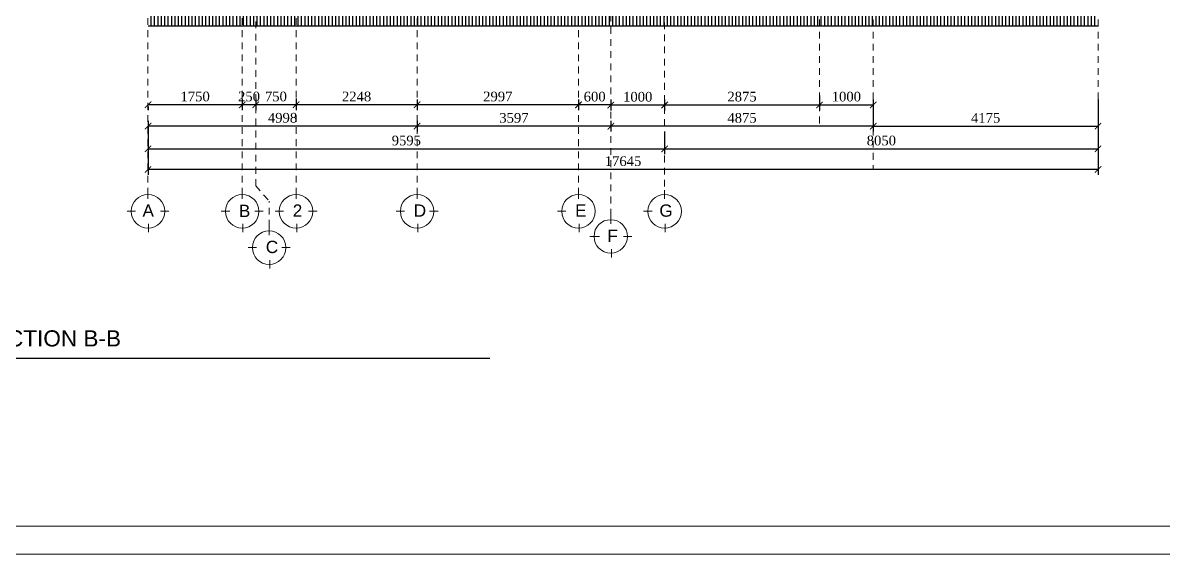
# Model space of a CAD drawing. Header units: millimetres. Extents: x -9564 to 494436, y -140371 to 4257.
# Drawn here: x 315.17 to 336.35, y 101.31 to 111.17 of the extents above; entities that cross this region are included whole.
import ezdxf
from ezdxf.enums import TextEntityAlignment as Align

# ---------------------------------------------------------------- set-up
doc = ezdxf.new("R2010")
doc.units = ezdxf.units.MM
doc.header["$MEASUREMENT"] = 0
doc.linetypes.add('DASHED2', pattern=[0.375, 0.25, -0.125])
doc.linetypes.add('HIDDEN2', pattern=[0.1875, 0.125, -0.0625])
doc.layers.get('DEFPOINTS').update_dxf_attribs({"lineweight": 18})
for name, color, linetype, lineweight in [('09-Arsiran', 8, 'Continuous', 5), ('AS', 8, 'HIDDEN2', 5), ('LEGEND', 1, 'DASHED2', 50), ('XR-KOP A3_MOZART$0$A-TXTKOP', 3, 'Continuous', 5), ('XR-KOP A3_MOZART$0$KOP-A1$0$A-GRSKOP', 1, 'Continuous', 5)]:
    doc.layers.add(name, color=color, linetype=linetype, lineweight=lineweight)
doc.layers.add('NOT', color=1, linetype='Continuous')
doc.styles.add('HAND', font='ROMAND.SHX', dxfattribs={"width": 0.8, "height": 250})
doc.styles.add('NOTEXT1', font='arial.ttf')
doc.styles.add('NOTEXT2', font='arial.ttf')
doc.styles.add('NOTEXT4', font='arial.ttf')
doc.styles.get("Standard").update_dxf_attribs({"font": 'arial.ttf'})
doc.styles.add('style2', font='times.ttf', dxfattribs={"height": 0.18})
doc.styles.add('XR-KOP A3_MOZART$0$ROMAND', font='romand.shx', dxfattribs={"height": 2, "bigfont": 'bigfont.shx'})
doc.dimstyles.new('ISO-25', dxfattribs={"dimtxt": 0.18, "dimasz": 0.12, "dimexe": 0.1, "dimexo": 0.1, "dimgap": 0.0625, "dimtad": 1, "dimtoh": 1, "dimdec": 0, "dimlfac": 1000, "dimtxsty": 'style2', "dimblk": 'ARCHTICK', "dimcen": 0.15, "dimclrd": 1, "dimclre": 1, "dimclrt": 4, "dimadec": 0, "dimazin": 0, "dimtfac": 1, "dimtdec": 0, "dimtmove": 0, "dimatfit": 3, "dimldrblk": 'OBLIQUE', "dimfxl": 1, "dimarcsym": 0})

# ---------------------------------------------------------------- blocks, each defined once
blk = doc.blocks.new('aspot')
at = {"layer": '09-Arsiran'}
for p, q in [((110.262, 123.544), (110.262, 123.388)), ((112.012, 123.544), (112.012, 123.388)), ((113.012, 123.544), (113.012, 123.388)), ((115.26, 123.544), (115.26, 123.388)), ((118.257, 123.544), (118.257, 123.388)), ((119.857, 123.544), (119.857, 123.388)), ((109.873, 123.154), (110.029, 123.154)), ((110.496, 123.154), (110.652, 123.154)), ((111.623, 123.154), (111.779, 123.154)), ((112.246, 123.154), (112.402, 123.154)), ((112.623, 123.154), (112.779, 123.154)), ((113.246, 123.154), (113.402, 123.154)), ((114.871, 123.154), (115.026, 123.154)), ((115.493, 123.154), (115.649, 123.154)), ((117.868, 123.154), (118.024, 123.154)), ((118.857, 123.077), (118.857, 122.921)), ((119.468, 123.154), (119.624, 123.154)), ((110.274, 122.921), (110.274, 122.765)), ((112.024, 122.921), (112.024, 122.765)), ((112.512, 122.869), (112.512, 122.714)), ((113.024, 122.921), (113.024, 122.765)), ((115.271, 122.921), (115.271, 122.765)), ((118.269, 122.921), (118.269, 122.765)), ((119.869, 122.921), (119.869, 122.765)), ((118.468, 122.688), (118.624, 122.688)), ((118.491, 122.688), (118.647, 122.688)), ((119.091, 122.688), (119.247, 122.688)), ((112.123, 122.48), (112.279, 122.48)), ((112.746, 122.48), (112.902, 122.48)), ((118.869, 122.454), (118.869, 122.299)), ((112.524, 122.247), (112.524, 122.091))]:
    blk.add_line(p, q, dxfattribs=at)
for centre in [(110.262, 123.154), (112.012, 123.154), (113.012, 123.154), (115.26, 123.154), (118.257, 123.154), (119.857, 123.154), (118.857, 122.688), (112.512, 122.48)]:
    blk.add_circle(centre, 0.311, dxfattribs=at)
at = {"layer": 'AS'}
for p, q in [((110.262, 123.466), (110.262, 140.622)), ((112.012, 123.466), (112.012, 140.622)), ((112.262, 123.628), (112.262, 140.622)), ((113.012, 123.466), (113.012, 140.622)), ((115.26, 123.466), (115.26, 140.622)), ((118.257, 123.466), (118.257, 140.622)), ((118.857, 123.077), (118.857, 140.622)), ((119.857, 123.388), (119.857, 140.622)), ((112.262, 123.628), (112.512, 123.342)), ((112.512, 122.869), (112.512, 123.342))]:
    blk.add_line(p, q, dxfattribs=at)
at = {"layer": '09-Arsiran', "color": 2, "char_height": 0.228, "attachment_point": 1}
for s, insert in [('A', (110.16, 123.282)), ('B', (111.95, 123.277)), ('2', (112.95, 123.282)), ('D', (115.198, 123.282)), ('E', (118.195, 123.282)), ('G', (119.76, 123.282)), ('F', (118.795, 122.815)), ('C', (112.45, 122.607))]:
    blk.add_mtext_dynamic_manual_height_columns(s, width=0.05426, gutter_width=1.14, heights=[0], dxfattribs=dict(at, insert=insert))
blk = doc.blocks.new('_ArchTick')
at = {"color": 0, "linetype": 'ByBlock', "const_width": 0.15}
blk.add_lwpolyline([(-0.5, -0.5), (0.5, 0.5)], dxfattribs=at)
blk = doc.blocks.new('*D161')
at = {"color": 1, "lineweight": -2, "transparency": 16777216}
for p, q in [((549.244, 151.981), (549.244, 151.774)), ((550.244, 151.874), (549.244, 151.874)), ((550.244, 151.981), (550.244, 151.774))]:
    blk.add_line(p, q, dxfattribs=at)
at = {"layer": 'DEFPOINTS', "color": 0, "transparency": 16777216}
for p in [(549.244, 152.081), (550.244, 152.081), (549.244, 151.874)]:
    blk.add_point(p, dxfattribs=at)
at = {"color": 1, "lineweight": -2, "transparency": 16777216, "xscale": 0.12, "yscale": 0.12, "zscale": 0.12, "rotation": 180}
blk.add_blockref('_ArchTick', (549.244, 151.874), dxfattribs=at)
at = {"color": 1, "lineweight": -2, "transparency": 16777216, "xscale": 0.12, "yscale": 0.12, "zscale": 0.12}
blk.add_blockref('_ArchTick', (550.244, 151.874), dxfattribs=at)
at = {"color": 4, "transparency": 16777216, "insert": (549.744, 152.028), "char_height": 0.18, "attachment_point": 5, "style": 'style2'}
blk.add_mtext('1000', dxfattribs=at)
blk = doc.blocks.new('_Oblique')
at = {"color": 0, "linetype": 'ByBlock', "lineweight": -2}
blk.add_line((-0.5, -0.5), (0.5, 0.5), dxfattribs=at)
blk = doc.blocks.new('*D162')
at = {"color": 1, "lineweight": -2, "transparency": 16777216}
for p, q in [((548.644, 151.981), (548.644, 151.777)), ((549.244, 151.877), (548.644, 151.877)), ((549.244, 151.981), (549.244, 151.777))]:
    blk.add_line(p, q, dxfattribs=at)
at = {"layer": 'DEFPOINTS', "color": 0, "transparency": 16777216}
for p in [(548.644, 152.081), (549.244, 152.081), (548.644, 151.877)]:
    blk.add_point(p, dxfattribs=at)
at = {"color": 1, "lineweight": -2, "transparency": 16777216, "xscale": 0.12, "yscale": 0.12, "zscale": 0.12, "rotation": 180}
blk.add_blockref('_ArchTick', (548.644, 151.877), dxfattribs=at)
at = {"color": 1, "lineweight": -2, "transparency": 16777216, "xscale": 0.12, "yscale": 0.12, "zscale": 0.12}
blk.add_blockref('_ArchTick', (549.244, 151.877), dxfattribs=at)
at = {"color": 4, "transparency": 16777216, "insert": (548.944, 152.031), "char_height": 0.18, "attachment_point": 5, "style": 'style2'}
blk.add_mtext('600', dxfattribs=at)
blk = doc.blocks.new('*D163')
at = {"color": 1, "lineweight": -2, "transparency": 16777216}
for p, q in [((545.646, 151.981), (545.646, 151.779)), ((548.644, 151.879), (545.646, 151.879)), ((548.644, 151.981), (548.644, 151.779))]:
    blk.add_line(p, q, dxfattribs=at)
at = {"layer": 'DEFPOINTS', "color": 0, "transparency": 16777216}
for p in [(545.646, 152.081), (548.644, 152.081), (545.646, 151.879)]:
    blk.add_point(p, dxfattribs=at)
at = {"color": 1, "lineweight": -2, "transparency": 16777216, "xscale": 0.12, "yscale": 0.12, "zscale": 0.12, "rotation": 180}
blk.add_blockref('_ArchTick', (545.646, 151.879), dxfattribs=at)
at = {"color": 1, "lineweight": -2, "transparency": 16777216, "xscale": 0.12, "yscale": 0.12, "zscale": 0.12}
blk.add_blockref('_ArchTick', (548.644, 151.879), dxfattribs=at)
at = {"color": 4, "transparency": 16777216, "insert": (547.145, 152.033), "char_height": 0.18, "attachment_point": 5, "style": 'style2'}
blk.add_mtext('2997', dxfattribs=at)
blk = doc.blocks.new('*D164')
at = {"color": 1, "lineweight": -2, "transparency": 16777216}
blk.add_line((545.646, 151.879), (543.399, 151.879), dxfattribs=at)
at = {"layer": 'DEFPOINTS', "color": 0, "transparency": 16777216}
for p in [(543.399, 151.879), (543.399, 151.879), (545.646, 151.879)]:
    blk.add_point(p, dxfattribs=at)
at = {"color": 1, "lineweight": -2, "transparency": 16777216, "xscale": 0.12, "yscale": 0.12, "zscale": 0.12, "rotation": 180}
blk.add_blockref('_ArchTick', (543.399, 151.879), dxfattribs=at)
at = {"color": 1, "lineweight": -2, "transparency": 16777216, "xscale": 0.12, "yscale": 0.12, "zscale": 0.12}
blk.add_blockref('_ArchTick', (545.646, 151.879), dxfattribs=at)
at = {"color": 4, "transparency": 16777216, "insert": (544.522, 152.033), "char_height": 0.18, "attachment_point": 5, "style": 'style2'}
blk.add_mtext('2248', dxfattribs=at)
blk = doc.blocks.new('*D165')
at = {"color": 1, "lineweight": -2, "transparency": 16777216}
for p, q in [((542.649, 151.998), (542.649, 151.779)), ((543.399, 151.879), (542.649, 151.879)), ((543.399, 151.998), (543.399, 151.779))]:
    blk.add_line(p, q, dxfattribs=at)
at = {"layer": 'DEFPOINTS', "color": 0, "transparency": 16777216}
for p in [(542.649, 152.098), (543.399, 152.098), (542.649, 151.879)]:
    blk.add_point(p, dxfattribs=at)
at = {"color": 1, "lineweight": -2, "transparency": 16777216, "xscale": 0.12, "yscale": 0.12, "zscale": 0.12, "rotation": 180}
blk.add_blockref('_ArchTick', (542.649, 151.879), dxfattribs=at)
at = {"color": 1, "lineweight": -2, "transparency": 16777216, "xscale": 0.12, "yscale": 0.12, "zscale": 0.12}
blk.add_blockref('_ArchTick', (543.399, 151.879), dxfattribs=at)
at = {"color": 4, "transparency": 16777216, "insert": (543.024, 152.033), "char_height": 0.18, "attachment_point": 5, "style": 'style2'}
blk.add_mtext('750', dxfattribs=at)
blk = doc.blocks.new('*D166')
at = {"color": 1, "lineweight": -2, "transparency": 16777216}
for p, q in [((542.399, 151.998), (542.399, 151.779)), ((542.649, 151.879), (542.399, 151.879)), ((542.649, 151.998), (542.649, 151.779))]:
    blk.add_line(p, q, dxfattribs=at)
at = {"layer": 'DEFPOINTS', "color": 0, "transparency": 16777216}
for p in [(542.399, 152.098), (542.649, 152.098), (542.399, 151.879)]:
    blk.add_point(p, dxfattribs=at)
at = {"color": 1, "lineweight": -2, "transparency": 16777216, "xscale": 0.12, "yscale": 0.12, "zscale": 0.12, "rotation": 180}
blk.add_blockref('_ArchTick', (542.399, 151.879), dxfattribs=at)
at = {"color": 1, "lineweight": -2, "transparency": 16777216, "xscale": 0.12, "yscale": 0.12, "zscale": 0.12}
blk.add_blockref('_ArchTick', (542.649, 151.879), dxfattribs=at)
at = {"color": 4, "transparency": 16777216, "insert": (542.524, 152.033), "char_height": 0.18, "attachment_point": 5, "style": 'style2'}
blk.add_mtext('250', dxfattribs=at)
blk = doc.blocks.new('*D167')
at = {"color": 1, "lineweight": -2, "transparency": 16777216}
for p, q in [((542.399, 151.879), (540.649, 151.879)), ((540.649, 151.846), (540.649, 151.779)), ((542.399, 151.846), (542.399, 151.779))]:
    blk.add_line(p, q, dxfattribs=at)
at = {"layer": 'DEFPOINTS', "color": 0, "transparency": 16777216}
for p in [(540.649, 151.946), (540.649, 151.879), (542.399, 151.946)]:
    blk.add_point(p, dxfattribs=at)
at = {"color": 1, "lineweight": -2, "transparency": 16777216, "xscale": 0.12, "yscale": 0.12, "zscale": 0.12, "rotation": 180}
blk.add_blockref('_ArchTick', (540.649, 151.879), dxfattribs=at)
at = {"color": 1, "lineweight": -2, "transparency": 16777216, "xscale": 0.12, "yscale": 0.12, "zscale": 0.12}
blk.add_blockref('_ArchTick', (542.399, 151.879), dxfattribs=at)
at = {"color": 4, "transparency": 16777216, "insert": (541.524, 152.033), "char_height": 0.18, "attachment_point": 5, "style": 'style2'}
blk.add_mtext('1750', dxfattribs=at)
blk = doc.blocks.new('*D287')
at = {"color": 1, "lineweight": -2, "transparency": 16777216}
for p, q in [((550.244, 151.981), (550.244, 151.777)), ((550.244, 151.877), (553.119, 151.877)), ((553.119, 152.05), (553.119, 151.777))]:
    blk.add_line(p, q, dxfattribs=at)
at = {"layer": 'DEFPOINTS', "color": 0, "transparency": 16777216}
for p in [(550.244, 152.081), (553.119, 152.15), (553.119, 151.877)]:
    blk.add_point(p, dxfattribs=at)
at = {"color": 1, "lineweight": -2, "transparency": 16777216, "xscale": 0.12, "yscale": 0.12, "zscale": 0.12, "rotation": 180}
blk.add_blockref('_ArchTick', (550.244, 151.877), dxfattribs=at)
at = {"color": 1, "lineweight": -2, "transparency": 16777216, "xscale": 0.12, "yscale": 0.12, "zscale": 0.12}
blk.add_blockref('_ArchTick', (553.119, 151.877), dxfattribs=at)
at = {"color": 4, "transparency": 16777216, "insert": (551.681, 152.031), "char_height": 0.18, "attachment_point": 5, "style": 'style2'}
blk.add_mtext('2875', dxfattribs=at)
blk = doc.blocks.new('*D288')
at = {"color": 1, "lineweight": -2, "transparency": 16777216}
for p, q in [((553.119, 151.981), (553.119, 151.777)), ((553.119, 151.877), (554.119, 151.877)), ((554.119, 151.981), (554.119, 151.777))]:
    blk.add_line(p, q, dxfattribs=at)
at = {"layer": 'DEFPOINTS', "color": 0, "transparency": 16777216}
for p in [(553.119, 152.081), (554.119, 152.081), (554.119, 151.877)]:
    blk.add_point(p, dxfattribs=at)
at = {"color": 1, "lineweight": -2, "transparency": 16777216, "xscale": 0.12, "yscale": 0.12, "zscale": 0.12, "rotation": 180}
blk.add_blockref('_ArchTick', (553.119, 151.877), dxfattribs=at)
at = {"color": 1, "lineweight": -2, "transparency": 16777216, "xscale": 0.12, "yscale": 0.12, "zscale": 0.12}
blk.add_blockref('_ArchTick', (554.119, 151.877), dxfattribs=at)
at = {"color": 4, "transparency": 16777216, "insert": (553.619, 152.031), "char_height": 0.18, "attachment_point": 5, "style": 'style2'}
blk.add_mtext('1000', dxfattribs=at)
blk = doc.blocks.new('*D168')
at = {"color": 1, "lineweight": -2, "transparency": 16777216}
for p, q in [((549.244, 151.585), (549.244, 151.382)), ((554.119, 151.482), (549.244, 151.482)), ((554.119, 151.585), (554.119, 151.382))]:
    blk.add_line(p, q, dxfattribs=at)
at = {"layer": 'DEFPOINTS', "color": 0, "transparency": 16777216}
for p in [(549.244, 151.685), (554.119, 151.685), (549.244, 151.482)]:
    blk.add_point(p, dxfattribs=at)
at = {"color": 1, "lineweight": -2, "transparency": 16777216, "xscale": 0.12, "yscale": 0.12, "zscale": 0.12, "rotation": 180}
blk.add_blockref('_ArchTick', (549.244, 151.482), dxfattribs=at)
at = {"color": 1, "lineweight": -2, "transparency": 16777216, "xscale": 0.12, "yscale": 0.12, "zscale": 0.12}
blk.add_blockref('_ArchTick', (554.119, 151.482), dxfattribs=at)
at = {"color": 4, "transparency": 16777216, "insert": (551.681, 151.636), "char_height": 0.18, "attachment_point": 5, "style": 'style2'}
blk.add_mtext('4875', dxfattribs=at)
blk = doc.blocks.new('*D169')
at = {"color": 1, "lineweight": -2, "transparency": 16777216}
for p, q in [((545.646, 151.585), (545.646, 151.382)), ((549.244, 151.482), (545.646, 151.482)), ((549.244, 151.585), (549.244, 151.382))]:
    blk.add_line(p, q, dxfattribs=at)
at = {"layer": 'DEFPOINTS', "color": 0, "transparency": 16777216}
for p in [(545.646, 151.685), (549.244, 151.685), (545.646, 151.482)]:
    blk.add_point(p, dxfattribs=at)
at = {"color": 1, "lineweight": -2, "transparency": 16777216, "xscale": 0.12, "yscale": 0.12, "zscale": 0.12, "rotation": 180}
blk.add_blockref('_ArchTick', (545.646, 151.482), dxfattribs=at)
at = {"color": 1, "lineweight": -2, "transparency": 16777216, "xscale": 0.12, "yscale": 0.12, "zscale": 0.12}
blk.add_blockref('_ArchTick', (549.244, 151.482), dxfattribs=at)
at = {"color": 4, "transparency": 16777216, "insert": (547.445, 151.636), "char_height": 0.18, "attachment_point": 5, "style": 'style2'}
blk.add_mtext('3597', dxfattribs=at)
blk = doc.blocks.new('*D170')
at = {"color": 1, "lineweight": -2, "transparency": 16777216}
for p, q in [((540.649, 151.585), (540.649, 151.383)), ((545.646, 151.483), (540.649, 151.483)), ((545.646, 151.585), (545.646, 151.383))]:
    blk.add_line(p, q, dxfattribs=at)
at = {"layer": 'DEFPOINTS', "color": 0, "transparency": 16777216}
for p in [(540.649, 151.685), (545.646, 151.685), (540.649, 151.483)]:
    blk.add_point(p, dxfattribs=at)
at = {"color": 1, "lineweight": -2, "transparency": 16777216, "xscale": 0.12, "yscale": 0.12, "zscale": 0.12, "rotation": 180}
blk.add_blockref('_ArchTick', (540.649, 151.483), dxfattribs=at)
at = {"color": 1, "lineweight": -2, "transparency": 16777216, "xscale": 0.12, "yscale": 0.12, "zscale": 0.12}
blk.add_blockref('_ArchTick', (545.646, 151.483), dxfattribs=at)
at = {"color": 4, "transparency": 16777216, "insert": (543.147, 151.638), "char_height": 0.18, "attachment_point": 5, "style": 'style2'}
blk.add_mtext('4998', dxfattribs=at)
blk = doc.blocks.new('*D171')
at = {"color": 1, "lineweight": -2, "transparency": 16777216}
for p, q in [((554.119, 151.981), (554.119, 151.382)), ((558.294, 151.981), (558.294, 151.382)), ((554.119, 151.482), (558.294, 151.482))]:
    blk.add_line(p, q, dxfattribs=at)
at = {"layer": 'DEFPOINTS', "color": 0, "transparency": 16777216}
for p in [(554.119, 152.081), (558.294, 152.081), (558.294, 151.482)]:
    blk.add_point(p, dxfattribs=at)
at = {"color": 1, "lineweight": -2, "transparency": 16777216, "xscale": 0.12, "yscale": 0.12, "zscale": 0.12, "rotation": 180}
blk.add_blockref('_ArchTick', (554.119, 151.482), dxfattribs=at)
at = {"color": 1, "lineweight": -2, "transparency": 16777216, "xscale": 0.12, "yscale": 0.12, "zscale": 0.12}
blk.add_blockref('_ArchTick', (558.294, 151.482), dxfattribs=at)
at = {"color": 4, "transparency": 16777216, "insert": (556.206, 151.636), "char_height": 0.18, "attachment_point": 5, "style": 'style2'}
blk.add_mtext('4175', dxfattribs=at)
blk = doc.blocks.new('*D172')
at = {"color": 1, "lineweight": -2, "transparency": 16777216}
for p, q in [((540.649, 151.384), (540.649, 150.961)), ((550.244, 151.382), (550.244, 150.961)), ((540.649, 151.061), (550.244, 151.061))]:
    blk.add_line(p, q, dxfattribs=at)
at = {"layer": 'DEFPOINTS', "color": 0, "transparency": 16777216}
for p in [(540.649, 151.484), (550.244, 151.482), (550.244, 151.061)]:
    blk.add_point(p, dxfattribs=at)
at = {"color": 1, "lineweight": -2, "transparency": 16777216, "xscale": 0.12, "yscale": 0.12, "zscale": 0.12, "rotation": 180}
blk.add_blockref('_ArchTick', (540.649, 151.061), dxfattribs=at)
at = {"color": 1, "lineweight": -2, "transparency": 16777216, "xscale": 0.12, "yscale": 0.12, "zscale": 0.12}
blk.add_blockref('_ArchTick', (550.244, 151.061), dxfattribs=at)
at = {"color": 4, "transparency": 16777216, "insert": (545.446, 151.215), "char_height": 0.18, "attachment_point": 5, "style": 'style2'}
blk.add_mtext('9595', dxfattribs=at)
blk = doc.blocks.new('*D173')
at = {"color": 1, "lineweight": -2, "transparency": 16777216}
for p, q in [((550.244, 151.382), (550.244, 150.961)), ((558.294, 151.382), (558.294, 150.961)), ((550.244, 151.061), (558.294, 151.061))]:
    blk.add_line(p, q, dxfattribs=at)
at = {"layer": 'DEFPOINTS', "color": 0, "transparency": 16777216}
for p in [(550.244, 151.482), (558.294, 151.482), (558.294, 151.061)]:
    blk.add_point(p, dxfattribs=at)
at = {"color": 1, "lineweight": -2, "transparency": 16777216, "xscale": 0.12, "yscale": 0.12, "zscale": 0.12, "rotation": 180}
blk.add_blockref('_ArchTick', (550.244, 151.061), dxfattribs=at)
at = {"color": 1, "lineweight": -2, "transparency": 16777216, "xscale": 0.12, "yscale": 0.12, "zscale": 0.12}
blk.add_blockref('_ArchTick', (558.294, 151.061), dxfattribs=at)
at = {"color": 4, "transparency": 16777216, "insert": (554.269, 151.215), "char_height": 0.18, "attachment_point": 5, "style": 'style2'}
blk.add_mtext('8050', dxfattribs=at)
blk = doc.blocks.new('*D174')
at = {"color": 1, "lineweight": -2, "transparency": 16777216}
for p, q in [((540.649, 150.961), (540.649, 150.578)), ((558.294, 150.961), (558.294, 150.578)), ((558.294, 150.678), (540.649, 150.678))]:
    blk.add_line(p, q, dxfattribs=at)
at = {"layer": 'DEFPOINTS', "color": 0, "transparency": 16777216}
for p in [(540.649, 151.061), (558.294, 151.061), (540.649, 150.678)]:
    blk.add_point(p, dxfattribs=at)
at = {"color": 1, "lineweight": -2, "transparency": 16777216, "xscale": 0.12, "yscale": 0.12, "zscale": 0.12, "rotation": 180}
blk.add_blockref('_ArchTick', (540.649, 150.678), dxfattribs=at)
at = {"color": 1, "lineweight": -2, "transparency": 16777216, "xscale": 0.12, "yscale": 0.12, "zscale": 0.12}
blk.add_blockref('_ArchTick', (558.294, 150.678), dxfattribs=at)
at = {"color": 4, "transparency": 16777216, "insert": (549.471, 150.832), "char_height": 0.18, "attachment_point": 5, "style": 'style2'}
blk.add_mtext('17645', dxfattribs=at)
blk = doc.blocks.new('hsdh')
at = {"layer": 'XR-KOP A3_MOZART$0$KOP-A1$0$A-GRSKOP', "color": 0, "linetype": 'Continuous', "lineweight": 5}
blk.add_lwpolyline([(145480, 82601), (107945, 82601), (107945, 56197), (145480, 56197)], close=True, dxfattribs=at)
at = {"layer": 'XR-KOP A3_MOZART$0$KOP-A1$0$A-GRSKOP', "color": 5, "linetype": 'Continuous', "lineweight": 5}
blk.add_lwpolyline([(145017, 82138), (108409, 82138), (108409, 56660), (145017, 56660)], close=True, dxfattribs=at)
blk = doc.blocks.new('NOT-28-ADI')
at = {"const_width": 50}
blk.add_lwpolyline([(-750, 0), (750, 0)], dxfattribs=at)
blk.add_circle((0, 0), 750)
at = {"layer": 'NOT'}
blk.add_line((750, 0), (12100, 0), dxfattribs=at)
at = {"color": 5, "style": 'NOTEXT4'}
for tag, p in [('JDL1', (988, 765)), ('JDL2', (988, 250))]:
    blk.add_attdef(tag, p, '', height=350, dxfattribs=at)
at = {"color": 5, "style": 'NOTEXT4', "width": 0.85}
blk.add_attdef('NO', text='', height=300, dxfattribs=at).set_placement((68, 360), align=Align.MIDDLE_CENTER)
at = {"style": 'NOTEXT1', "width": 0.85}
blk.add_attdef('REF.', text='', height=200, dxfattribs=at).set_placement((0, -190), align=Align.TOP_CENTER)
blk.add_attdef('SCALE', (1020, -398), '', height=200, dxfattribs=at)
blk.add_attdef('ROOM', text='', height=200, dxfattribs=at).set_placement((3715, -388), align=Align.RIGHT)
blk = doc.blocks.new('A$C2a879c63')
h = blk.add_hatch()
h.set_pattern_fill('ANSI31', color=8, scale=0.02, angle=45)
h.set_pattern_definition([(90, (236.148187, -115.29338), (-0.0635, 0), [])])
h.paths.add_polyline_path([(351.4081, 10.0054), (351.3331, 10.0054), (351.3331, 10.3654), (349.1606, 10.3654), (349.1606, 9.8054), (351.4081, 9.8054)])
h.paths.add_polyline_path([(349.1606, 10.3654), (348.4106, 10.3654), (348.4106, 9.8054), (349.1606, 9.8054)])
h.paths.add_polyline_path([(348.4106, 10.3654), (348.1606, 10.3654), (348.1606, 9.8054), (348.4106, 9.8054)])
h.paths.add_polyline_path([(348.1606, 10.3654), (346.5606, 10.3654), (346.5606, 10.0054), (346.4106, 10.0054), (346.4106, 9.8054), (348.1606, 9.8054)])
h.paths.add_polyline_path([(354.3306, 10.0054), (351.4081, 10.0054), (351.4081, 9.8054), (354.3306, 9.8054)])
h.paths.add_polyline_path([(355.0056, 10.3654), (354.4806, 10.3654), (354.4806, 9.8054), (355.0056, 9.8054)])
h.paths.add_polyline_path([(354.4806, 10.0054), (354.4056, 10.0054), (354.4056, 9.8054), (354.4806, 9.8054)])
h.paths.add_polyline_path([(354.4056, 10.0054), (354.3306, 10.0054), (354.3306, 9.8054), (354.4056, 9.8054)])
h.paths.add_polyline_path([(355.0806, 10.3654), (355.0806, 10.0054), (355.0056, 10.0054), (355.0056, 9.8054), (364.0556, 9.8054), (364.0556, 10.3654)])
blk.add_line((364.0556, 9.8054), (346.4106, 9.8054))
at = {"layer": 'AS'}
for p, q in [((358.8806, 13.5254), (358.8806, 7.9233)), ((359.8806, 13.5254), (359.8806, 7.1403)), ((364.0556, 13.5254), (364.0556, 7.1403))]:
    blk.add_line(p, q, dxfattribs=at)
blk.add_blockref('aspot', (236.1482, -116.7876))
at = {"layer": 'LEGEND', "xscale": 0.00111896417510141, "yscale": 0.00111896417510141, "zscale": 0.00111896417510141}
blk.add_blockref('hsdh', (215.213, -62.8819), dxfattribs=at)
at = {"layer": 'NOT'}
ref = blk.add_blockref('NOT-28-ADI', (342.3855, 3.6428), dxfattribs=dict(at, xscale=0.0008571428572759032, yscale=0.0008571428572759032, zscale=0.0008571428572759032))
ref.add_attrib('NO', '01', dxfattribs={"layer": '0', "color": 5, "height": 0.25714, "style": 'NOTEXT2', "width": 0.85}).set_placement((342.4438, 3.9511), align=Align.MIDDLE_CENTER)
ref.add_attrib('JDL2', 'SECTION B-B', (343.2321, 3.8571), dxfattribs={"layer": '0', "color": 5, "height": 0.3, "style": 'NOTEXT2'})
ref.add_attrib('SCALE', '1 : 100', (343.2593, 3.3017), dxfattribs={"layer": '0', "height": 0.17143, "style": 'NOTEXT1', "width": 0.85})
at = {"color": 4, "style": 'HAND'}
for tag, height, rotation, p in [('DRY.WASHER', 0.054, 0, (11.9366, 24.9122)), ('PATIO', 0.135, 0, (20.9666, 21.5696)), ('GENSET', 0.135, 0, (18.2157, 17.1045)), ('PLANTERBOX', 0.135, 90, (22.169, 13.2959)), ('PLANTERBOX', 0.135, 0, (18.5224, 11.5633)), ('PATIO', 0.135, 0, (400.0395, 10.821)), ('CARPORT', 0.135, 0, (12.157, 9.7744)), ('CARPORT', 0.135, 0, (20.6202, 9.7744))]:
    blk.add_attdef(tag, text='', height=height, rotation=rotation, dxfattribs=at).set_placement(p, align=Align.MIDDLE)
at = {"layer": 'XR-KOP A3_MOZART$0$A-TXTKOP', "style": 'XR-KOP A3_MOZART$0$ROMAND'}
for tag, p in [('1:200', (37.0468, 3.1879)), ('1:100', (79.0468, 3.1879)), ('1:100', (121.0468, 3.1879)), ('1:100', (163.0468, 3.1879)), ('1:100', (205.0468, 3.1879)), ('1:100', (247.0468, 3.1879)), ('1:100', (289.0468, 3.1879)), ('1:100', (331.0468, 3.1879)), ('1:100', (373.0468, 3.1879)), ('1:100', (415.0468, 3.1879)), ('1:100', (457.0468, 3.1879)), ('1:100', (499.0468, 3.1879))]:
    blk.add_attdef(tag, text='', height=0.1296, dxfattribs=at).set_placement(p, align=Align.MIDDLE)
for base, p1, p2, picture, middle, set_off in [((346.4106, 8.3437), (348.1606, 8.4113), (346.4106, 8.4113), '*D167', (347.2856, 8.498), (-194.2379, -143.5351)), ((348.4106, 8.3437), (349.1606, 8.5626), (348.4106, 8.5626), '*D165', (348.7856, 8.498), (-194.2379, -143.5351)), ((349.160576, 8.343662), (351.408078, 8.343662), (349.160576, 8.343662), '*D164', (350.284327, 8.497719), (-194.237939, -143.535144)), ((351.4080776084, 8.3436618986), (354.4055776084, 8.5453568789), (351.4080776084, 8.5453568789), '*D163', (352.9068276084, 8.4979787696), (-194.2379386561, -143.535144147)), ((354.4056, 8.342), (355.0056, 8.5454), (354.4056, 8.5454), '*D162', (354.7056, 8.496), (-194.2379, -143.5351)), ((355.0056, 8.3386), (356.0056, 8.5454), (355.0056, 8.5454), '*D161', (355.5056, 8.4926), (-194.2379, -143.5351)), ((358.8806, 8.342), (356.0056, 8.5454), (358.8806, 8.6151), '*D287', (357.4431, 8.4963), (-194.2379, -143.5351)), ((359.8806, 8.342), (358.8806, 8.5454), (359.8806, 8.5454), '*D288', (359.3806, 8.496), (-194.2379, -143.5351)), ((364.0556, 7.9464), (359.8806, 8.5454), (364.0556, 8.5454), '*D171', (361.9681, 8.1007), (-194.2379, -143.5351)), ((346.410576, 7.948167), (351.408078, 8.14993), (346.410576, 8.14993), '*D170', (348.909327, 8.102484), (-194.237939, -143.535144)), ((351.4080776084, 7.946404832), (355.0055776084, 8.1499300671), (351.4080776084, 8.1499300671), '*D169', (353.2068276084, 8.1007217029), (-194.2379386561, -143.535144147)), ((355.0056, 7.9464), (359.8806, 8.1499), (355.0056, 8.1499), '*D168', (357.4431, 8.1007), (-194.2379, -143.5351)), ((356.0056, 7.5255), (346.4106, 7.949), (356.0056, 7.9464), '*D172', (351.2081, 7.6798), (-194.2379, -143.5351)), ((364.0556, 7.5255), (356.0056, 7.9464), (364.0556, 7.9464), '*D173', (360.0306, 7.6795), (-194.2379, -143.5351)), ((346.4106, 7.143), (364.0556, 7.5255), (346.4106, 7.5255), '*D174', (355.2331, 7.2973), (-194.2379, -143.5351))]:
    dim = blk.add_linear_dim(base=base, p1=p1, p2=p2, dimstyle='ISO-25')
    dim.commit()
    dim.dimension.update_dxf_attribs({"geometry": picture, "text_midpoint": middle, "insert": set_off})
dim = blk.add_linear_dim(base=(348.1606, 8.3437), p1=(348.4106, 8.5626), p2=(348.1606, 8.5626), dimstyle='ISO-25')
dim.commit()
dim.dimension.update_dxf_attribs({"geometry": '*D166', "text_midpoint": (348.2856, 8.3437), "dimtype": 128, "insert": (-194.2379, -143.5351)})

msp = doc.modelspace()

# ---------------------------------------------------------------- block references
msp.add_blockref('A$C2a879c63', (-28.9148, 101.3058))

doc.saveas('drawing.dxf')
